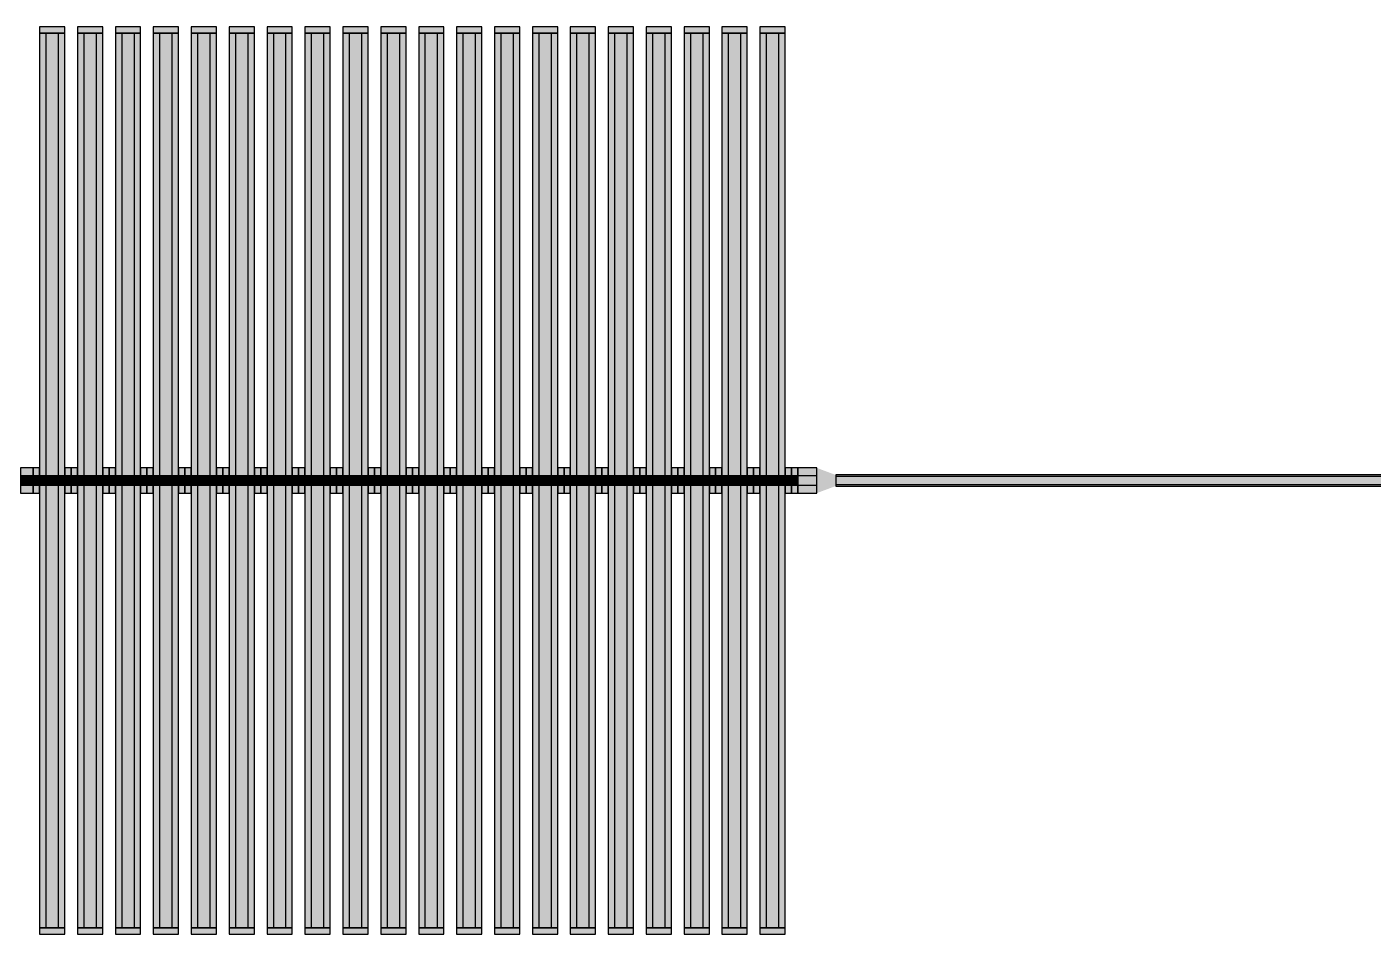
# Model space of a CAD drawing. Extents: x -200 to 7200, y -200 to 2100.
# Drawn here: x 373.5 to 799.6, y 806.5 to 1093.5 of the extents above; entities that cross this region are included whole.
import ezdxf

# ---------------------------------------------------------------- set-up
doc = ezdxf.new("R2010")
doc.units = 0
doc.header["$MEASUREMENT"] = 0
doc.layers.get('0').update_dxf_attribs({"linetype": 'CONTINUOUS'})
doc.layers.add('GAP', color=1, linetype='CONTINUOUS')
doc.layers.add('PIN', color=2, linetype='CONTINUOUS')

# ---------------------------------------------------------------- blocks, each defined once
blk = doc.blocks.new('R2C1BGAP')
for points in [[(385.5, 1091.5), (385.5, 1093.5), (377.5, 1093.5), (377.5, 1091.5), (385.5, 1091.5)], [(385.5, 951.5), (385.5, 1091.5), (377.5, 1091.5), (377.5, 951.5), (385.5, 951.5)], [(397.5, 1091.5), (397.5, 1093.5), (389.5, 1093.5), (389.5, 1091.5), (397.5, 1091.5)], [(397.5, 951.5), (397.5, 1091.5), (389.5, 1091.5), (389.5, 951.5), (397.5, 951.5)], [(409.5, 1091.5), (409.5, 1093.5), (401.5, 1093.5), (401.5, 1091.5), (409.5, 1091.5)], [(409.5, 951.5), (409.5, 1091.5), (401.5, 1091.5), (401.5, 951.5), (409.5, 951.5)], [(421.5, 1091.5), (421.5, 1093.5), (413.5, 1093.5), (413.5, 1091.5), (421.5, 1091.5)], [(421.5, 951.5), (421.5, 1091.5), (413.5, 1091.5), (413.5, 951.5), (421.5, 951.5)], [(433.5, 1091.5), (433.5, 1093.5), (425.5, 1093.5), (425.5, 1091.5), (433.5, 1091.5)], [(433.5, 951.5), (433.5, 1091.5), (425.5, 1091.5), (425.5, 951.5), (433.5, 951.5)], [(445.5, 1091.5), (445.5, 1093.5), (437.5, 1093.5), (437.5, 1091.5), (445.5, 1091.5)], [(445.5, 951.5), (445.5, 1091.5), (437.5, 1091.5), (437.5, 951.5), (445.5, 951.5)], [(457.5, 1091.5), (457.5, 1093.5), (449.5, 1093.5), (449.5, 1091.5), (457.5, 1091.5)], [(457.5, 951.5), (457.5, 1091.5), (449.5, 1091.5), (449.5, 951.5), (457.5, 951.5)], [(469.5, 1091.5), (469.5, 1093.5), (461.5, 1093.5), (461.5, 1091.5), (469.5, 1091.5)], [(469.5, 951.5), (469.5, 1091.5), (461.5, 1091.5), (461.5, 951.5), (469.5, 951.5)], [(481.5, 1091.5), (481.5, 1093.5), (473.5, 1093.5), (473.5, 1091.5), (481.5, 1091.5)], [(481.5, 951.5), (481.5, 1091.5), (473.5, 1091.5), (473.5, 951.5), (481.5, 951.5)], [(493.5, 1091.5), (493.5, 1093.5), (485.5, 1093.5), (485.5, 1091.5), (493.5, 1091.5)], [(493.5, 951.5), (493.5, 1091.5), (485.5, 1091.5), (485.5, 951.5), (493.5, 951.5)], [(505.5, 1091.5), (505.5, 1093.5), (497.5, 1093.5), (497.5, 1091.5), (505.5, 1091.5)], [(505.5, 951.5), (505.5, 1091.5), (497.5, 1091.5), (497.5, 951.5), (505.5, 951.5)], [(517.5, 1091.5), (517.5, 1093.5), (509.5, 1093.5), (509.5, 1091.5), (517.5, 1091.5)], [(517.5, 951.5), (517.5, 1091.5), (509.5, 1091.5), (509.5, 951.5), (517.5, 951.5)], [(529.5, 1091.5), (529.5, 1093.5), (521.5, 1093.5), (521.5, 1091.5), (529.5, 1091.5)], [(529.5, 951.5), (529.5, 1091.5), (521.5, 1091.5), (521.5, 951.5), (529.5, 951.5)], [(541.5, 1091.5), (541.5, 1093.5), (533.5, 1093.5), (533.5, 1091.5), (541.5, 1091.5)], [(541.5, 951.5), (541.5, 1091.5), (533.5, 1091.5), (533.5, 951.5), (541.5, 951.5)], [(553.5, 1091.5), (553.5, 1093.5), (545.5, 1093.5), (545.5, 1091.5), (553.5, 1091.5)], [(553.5, 951.5), (553.5, 1091.5), (545.5, 1091.5), (545.5, 951.5), (553.5, 951.5)], [(565.5, 1091.5), (565.5, 1093.5), (557.5, 1093.5), (557.5, 1091.5), (565.5, 1091.5)], [(565.5, 951.5), (565.5, 1091.5), (557.5, 1091.5), (557.5, 951.5), (565.5, 951.5)], [(577.5, 1091.5), (577.5, 1093.5), (569.5, 1093.5), (569.5, 1091.5), (577.5, 1091.5)], [(577.5, 951.5), (577.5, 1091.5), (569.5, 1091.5), (569.5, 951.5), (577.5, 951.5)], [(589.5, 1091.5), (589.5, 1093.5), (581.5, 1093.5), (581.5, 1091.5), (589.5, 1091.5)], [(589.5, 951.5), (589.5, 1091.5), (581.5, 1091.5), (581.5, 951.5), (589.5, 951.5)], [(601.5, 1091.5), (601.5, 1093.5), (593.5, 1093.5), (593.5, 1091.5), (601.5, 1091.5)], [(601.5, 951.5), (601.5, 1091.5), (593.5, 1091.5), (593.5, 951.5), (601.5, 951.5)], [(613.5, 1091.5), (613.5, 1093.5), (605.5, 1093.5), (605.5, 1091.5), (613.5, 1091.5)], [(613.5, 951.5), (613.5, 1091.5), (605.5, 1091.5), (605.5, 951.5), (613.5, 951.5)], [(371.5, 946), (375.5, 946), (375.5, 954), (371.5, 954), (371.5, 946)], [(375.5, 946), (377.5, 946), (377.5, 954), (375.5, 954), (375.5, 946)], [(377.5, 948.5), (381.5, 948.5), (381.5, 951.5), (377.5, 951.5), (377.5, 948.5)], [(381.5, 948.5), (385.5, 948.5), (385.5, 951.5), (381.5, 951.5), (381.5, 948.5)], [(385.5, 946), (387.5, 946), (387.5, 954), (385.5, 954), (385.5, 946)], [(387.5, 946), (389.5, 946), (389.5, 954), (387.5, 954), (387.5, 946)], [(389.5, 948.5), (393.5, 948.5), (393.5, 951.5), (389.5, 951.5), (389.5, 948.5)], [(393.5, 948.5), (397.5, 948.5), (397.5, 951.5), (393.5, 951.5), (393.5, 948.5)], [(397.5, 946), (399.5, 946), (399.5, 954), (397.5, 954), (397.5, 946)], [(399.5, 946), (401.5, 946), (401.5, 954), (399.5, 954), (399.5, 946)], [(401.5, 948.5), (405.5, 948.5), (405.5, 951.5), (401.5, 951.5), (401.5, 948.5)], [(405.5, 948.5), (409.5, 948.5), (409.5, 951.5), (405.5, 951.5), (405.5, 948.5)], [(409.5, 946), (411.5, 946), (411.5, 954), (409.5, 954), (409.5, 946)], [(411.5, 946), (413.5, 946), (413.5, 954), (411.5, 954), (411.5, 946)], [(413.5, 948.5), (417.5, 948.5), (417.5, 951.5), (413.5, 951.5), (413.5, 948.5)], [(417.5, 948.5), (421.5, 948.5), (421.5, 951.5), (417.5, 951.5), (417.5, 948.5)], [(421.5, 946), (423.5, 946), (423.5, 954), (421.5, 954), (421.5, 946)], [(423.5, 946), (425.5, 946), (425.5, 954), (423.5, 954), (423.5, 946)], [(425.5, 948.5), (429.5, 948.5), (429.5, 951.5), (425.5, 951.5), (425.5, 948.5)], [(429.5, 948.5), (433.5, 948.5), (433.5, 951.5), (429.5, 951.5), (429.5, 948.5)], [(433.5, 946), (435.5, 946), (435.5, 954), (433.5, 954), (433.5, 946)], [(435.5, 946), (437.5, 946), (437.5, 954), (435.5, 954), (435.5, 946)], [(437.5, 948.5), (441.5, 948.5), (441.5, 951.5), (437.5, 951.5), (437.5, 948.5)], [(441.5, 948.5), (445.5, 948.5), (445.5, 951.5), (441.5, 951.5), (441.5, 948.5)], [(445.5, 946), (447.5, 946), (447.5, 954), (445.5, 954), (445.5, 946)], [(447.5, 946), (449.5, 946), (449.5, 954), (447.5, 954), (447.5, 946)], [(449.5, 948.5), (453.5, 948.5), (453.5, 951.5), (449.5, 951.5), (449.5, 948.5)], [(453.5, 948.5), (457.5, 948.5), (457.5, 951.5), (453.5, 951.5), (453.5, 948.5)], [(457.5, 946), (459.5, 946), (459.5, 954), (457.5, 954), (457.5, 946)], [(459.5, 946), (461.5, 946), (461.5, 954), (459.5, 954), (459.5, 946)], [(461.5, 948.5), (465.5, 948.5), (465.5, 951.5), (461.5, 951.5), (461.5, 948.5)], [(465.5, 948.5), (469.5, 948.5), (469.5, 951.5), (465.5, 951.5), (465.5, 948.5)], [(469.5, 946), (471.5, 946), (471.5, 954), (469.5, 954), (469.5, 946)], [(471.5, 946), (473.5, 946), (473.5, 954), (471.5, 954), (471.5, 946)], [(473.5, 948.5), (477.5, 948.5), (477.5, 951.5), (473.5, 951.5), (473.5, 948.5)], [(477.5, 948.5), (481.5, 948.5), (481.5, 951.5), (477.5, 951.5), (477.5, 948.5)], [(481.5, 946), (483.5, 946), (483.5, 954), (481.5, 954), (481.5, 946)], [(483.5, 946), (485.5, 946), (485.5, 954), (483.5, 954), (483.5, 946)], [(485.5, 948.5), (489.5, 948.5), (489.5, 951.5), (485.5, 951.5), (485.5, 948.5)], [(489.5, 948.5), (493.5, 948.5), (493.5, 951.5), (489.5, 951.5), (489.5, 948.5)], [(493.5, 946), (495.5, 946), (495.5, 954), (493.5, 954), (493.5, 946)], [(495.5, 946), (497.5, 946), (497.5, 954), (495.5, 954), (495.5, 946)], [(497.5, 948.5), (501.5, 948.5), (501.5, 951.5), (497.5, 951.5), (497.5, 948.5)], [(501.5, 948.5), (505.5, 948.5), (505.5, 951.5), (501.5, 951.5), (501.5, 948.5)], [(505.5, 946), (507.5, 946), (507.5, 954), (505.5, 954), (505.5, 946)], [(507.5, 946), (509.5, 946), (509.5, 954), (507.5, 954), (507.5, 946)], [(509.5, 948.5), (513.5, 948.5), (513.5, 951.5), (509.5, 951.5), (509.5, 948.5)], [(513.5, 948.5), (517.5, 948.5), (517.5, 951.5), (513.5, 951.5), (513.5, 948.5)], [(517.5, 946), (519.5, 946), (519.5, 954), (517.5, 954), (517.5, 946)], [(519.5, 946), (521.5, 946), (521.5, 954), (519.5, 954), (519.5, 946)], [(521.5, 948.5), (525.5, 948.5), (525.5, 951.5), (521.5, 951.5), (521.5, 948.5)], [(525.5, 948.5), (529.5, 948.5), (529.5, 951.5), (525.5, 951.5), (525.5, 948.5)], [(529.5, 946), (531.5, 946), (531.5, 954), (529.5, 954), (529.5, 946)], [(531.5, 946), (533.5, 946), (533.5, 954), (531.5, 954), (531.5, 946)], [(533.5, 948.5), (537.5, 948.5), (537.5, 951.5), (533.5, 951.5), (533.5, 948.5)], [(537.5, 948.5), (541.5, 948.5), (541.5, 951.5), (537.5, 951.5), (537.5, 948.5)], [(541.5, 946), (543.5, 946), (543.5, 954), (541.5, 954), (541.5, 946)], [(543.5, 946), (545.5, 946), (545.5, 954), (543.5, 954), (543.5, 946)], [(545.5, 948.5), (549.5, 948.5), (549.5, 951.5), (545.5, 951.5), (545.5, 948.5)], [(549.5, 948.5), (553.5, 948.5), (553.5, 951.5), (549.5, 951.5), (549.5, 948.5)], [(553.5, 946), (555.5, 946), (555.5, 954), (553.5, 954), (553.5, 946)], [(555.5, 946), (557.5, 946), (557.5, 954), (555.5, 954), (555.5, 946)], [(557.5, 948.5), (561.5, 948.5), (561.5, 951.5), (557.5, 951.5), (557.5, 948.5)], [(561.5, 948.5), (565.5, 948.5), (565.5, 951.5), (561.5, 951.5), (561.5, 948.5)], [(565.5, 946), (567.5, 946), (567.5, 954), (565.5, 954), (565.5, 946)], [(567.5, 946), (569.5, 946), (569.5, 954), (567.5, 954), (567.5, 946)], [(569.5, 948.5), (573.5, 948.5), (573.5, 951.5), (569.5, 951.5), (569.5, 948.5)], [(573.5, 948.5), (577.5, 948.5), (577.5, 951.5), (573.5, 951.5), (573.5, 948.5)], [(577.5, 946), (579.5, 946), (579.5, 954), (577.5, 954), (577.5, 946)], [(579.5, 946), (581.5, 946), (581.5, 954), (579.5, 954), (579.5, 946)], [(581.5, 948.5), (585.5, 948.5), (585.5, 951.5), (581.5, 951.5), (581.5, 948.5)], [(585.5, 948.5), (589.5, 948.5), (589.5, 951.5), (585.5, 951.5), (585.5, 948.5)], [(589.5, 946), (591.5, 946), (591.5, 954), (589.5, 954), (589.5, 946)], [(591.5, 946), (593.5, 946), (593.5, 954), (591.5, 954), (591.5, 946)], [(593.5, 948.5), (597.5, 948.5), (597.5, 951.5), (593.5, 951.5), (593.5, 948.5)], [(597.5, 948.5), (601.5, 948.5), (601.5, 951.5), (597.5, 951.5), (597.5, 948.5)], [(601.5, 946), (603.5, 946), (603.5, 954), (601.5, 954), (601.5, 946)], [(603.5, 946), (605.5, 946), (605.5, 954), (603.5, 954), (603.5, 946)], [(605.5, 948.5), (609.5, 948.5), (609.5, 951.5), (605.5, 951.5), (605.5, 948.5)], [(609.5, 948.5), (613.5, 948.5), (613.5, 951.5), (609.5, 951.5), (609.5, 948.5)], [(613.5, 946), (615.5, 946), (615.5, 954), (613.5, 954), (613.5, 946)], [(615.5, 946), (617.5, 946), (617.5, 954), (615.5, 954), (615.5, 946)], [(617.5, 946), (623.5, 946), (623.5, 954), (617.5, 954), (617.5, 946)], [(629.5, 948.25), (3198, 948.25), (3198, 951.75), (629.5, 951.75), (629.5, 948.25)], [(377.5, 948.5), (377.5, 808.5), (385.5, 808.5), (385.5, 948.5), (377.5, 948.5)], [(389.5, 948.5), (389.5, 808.5), (397.5, 808.5), (397.5, 948.5), (389.5, 948.5)], [(401.5, 948.5), (401.5, 808.5), (409.5, 808.5), (409.5, 948.5), (401.5, 948.5)], [(413.5, 948.5), (413.5, 808.5), (421.5, 808.5), (421.5, 948.5), (413.5, 948.5)], [(425.5, 948.5), (425.5, 808.5), (433.5, 808.5), (433.5, 948.5), (425.5, 948.5)], [(437.5, 948.5), (437.5, 808.5), (445.5, 808.5), (445.5, 948.5), (437.5, 948.5)], [(449.5, 948.5), (449.5, 808.5), (457.5, 808.5), (457.5, 948.5), (449.5, 948.5)], [(461.5, 948.5), (461.5, 808.5), (469.5, 808.5), (469.5, 948.5), (461.5, 948.5)], [(473.5, 948.5), (473.5, 808.5), (481.5, 808.5), (481.5, 948.5), (473.5, 948.5)], [(485.5, 948.5), (485.5, 808.5), (493.5, 808.5), (493.5, 948.5), (485.5, 948.5)], [(497.5, 948.5), (497.5, 808.5), (505.5, 808.5), (505.5, 948.5), (497.5, 948.5)], [(509.5, 948.5), (509.5, 808.5), (517.5, 808.5), (517.5, 948.5), (509.5, 948.5)], [(521.5, 948.5), (521.5, 808.5), (529.5, 808.5), (529.5, 948.5), (521.5, 948.5)], [(533.5, 948.5), (533.5, 808.5), (541.5, 808.5), (541.5, 948.5), (533.5, 948.5)], [(545.5, 948.5), (545.5, 808.5), (553.5, 808.5), (553.5, 948.5), (545.5, 948.5)], [(557.5, 948.5), (557.5, 808.5), (565.5, 808.5), (565.5, 948.5), (557.5, 948.5)], [(569.5, 948.5), (569.5, 808.5), (577.5, 808.5), (577.5, 948.5), (569.5, 948.5)], [(581.5, 948.5), (581.5, 808.5), (589.5, 808.5), (589.5, 948.5), (581.5, 948.5)], [(593.5, 948.5), (593.5, 808.5), (601.5, 808.5), (601.5, 948.5), (593.5, 948.5)], [(605.5, 948.5), (605.5, 808.5), (613.5, 808.5), (613.5, 948.5), (605.5, 948.5)], [(377.5, 808.5), (377.5, 806.5), (385.5, 806.5), (385.5, 808.5), (377.5, 808.5)], [(389.5, 808.5), (389.5, 806.5), (397.5, 806.5), (397.5, 808.5), (389.5, 808.5)], [(401.5, 808.5), (401.5, 806.5), (409.5, 806.5), (409.5, 808.5), (401.5, 808.5)], [(413.5, 808.5), (413.5, 806.5), (421.5, 806.5), (421.5, 808.5), (413.5, 808.5)], [(425.5, 808.5), (425.5, 806.5), (433.5, 806.5), (433.5, 808.5), (425.5, 808.5)], [(437.5, 808.5), (437.5, 806.5), (445.5, 806.5), (445.5, 808.5), (437.5, 808.5)], [(449.5, 808.5), (449.5, 806.5), (457.5, 806.5), (457.5, 808.5), (449.5, 808.5)], [(461.5, 808.5), (461.5, 806.5), (469.5, 806.5), (469.5, 808.5), (461.5, 808.5)], [(473.5, 808.5), (473.5, 806.5), (481.5, 806.5), (481.5, 808.5), (473.5, 808.5)], [(485.5, 808.5), (485.5, 806.5), (493.5, 806.5), (493.5, 808.5), (485.5, 808.5)], [(497.5, 808.5), (497.5, 806.5), (505.5, 806.5), (505.5, 808.5), (497.5, 808.5)], [(509.5, 808.5), (509.5, 806.5), (517.5, 806.5), (517.5, 808.5), (509.5, 808.5)], [(521.5, 808.5), (521.5, 806.5), (529.5, 806.5), (529.5, 808.5), (521.5, 808.5)], [(533.5, 808.5), (533.5, 806.5), (541.5, 806.5), (541.5, 808.5), (533.5, 808.5)], [(545.5, 808.5), (545.5, 806.5), (553.5, 806.5), (553.5, 808.5), (545.5, 808.5)], [(557.5, 808.5), (557.5, 806.5), (565.5, 806.5), (565.5, 808.5), (557.5, 808.5)], [(569.5, 808.5), (569.5, 806.5), (577.5, 806.5), (577.5, 808.5), (569.5, 808.5)], [(581.5, 808.5), (581.5, 806.5), (589.5, 806.5), (589.5, 808.5), (581.5, 808.5)], [(593.5, 808.5), (593.5, 806.5), (601.5, 806.5), (601.5, 808.5), (593.5, 808.5)], [(605.5, 808.5), (605.5, 806.5), (613.5, 806.5), (613.5, 808.5), (605.5, 808.5)]]:
    blk.add_lwpolyline(points)
for points in [[(385.5, 1091.5), (385.5, 1093.5), (377.5, 1091.5), (377.5, 1093.5)], [(385.5, 951.5), (385.5, 1091.5), (377.5, 951.5), (377.5, 1091.5)], [(397.5, 1091.5), (397.5, 1093.5), (389.5, 1091.5), (389.5, 1093.5)], [(397.5, 951.5), (397.5, 1091.5), (389.5, 951.5), (389.5, 1091.5)], [(409.5, 1091.5), (409.5, 1093.5), (401.5, 1091.5), (401.5, 1093.5)], [(409.5, 951.5), (409.5, 1091.5), (401.5, 951.5), (401.5, 1091.5)], [(421.5, 1091.5), (421.5, 1093.5), (413.5, 1091.5), (413.5, 1093.5)], [(421.5, 951.5), (421.5, 1091.5), (413.5, 951.5), (413.5, 1091.5)], [(433.5, 1091.5), (433.5, 1093.5), (425.5, 1091.5), (425.5, 1093.5)], [(433.5, 951.5), (433.5, 1091.5), (425.5, 951.5), (425.5, 1091.5)], [(445.5, 1091.5), (445.5, 1093.5), (437.5, 1091.5), (437.5, 1093.5)], [(445.5, 951.5), (445.5, 1091.5), (437.5, 951.5), (437.5, 1091.5)], [(457.5, 1091.5), (457.5, 1093.5), (449.5, 1091.5), (449.5, 1093.5)], [(457.5, 951.5), (457.5, 1091.5), (449.5, 951.5), (449.5, 1091.5)], [(469.5, 1091.5), (469.5, 1093.5), (461.5, 1091.5), (461.5, 1093.5)], [(469.5, 951.5), (469.5, 1091.5), (461.5, 951.5), (461.5, 1091.5)], [(481.5, 1091.5), (481.5, 1093.5), (473.5, 1091.5), (473.5, 1093.5)], [(481.5, 951.5), (481.5, 1091.5), (473.5, 951.5), (473.5, 1091.5)], [(493.5, 1091.5), (493.5, 1093.5), (485.5, 1091.5), (485.5, 1093.5)], [(493.5, 951.5), (493.5, 1091.5), (485.5, 951.5), (485.5, 1091.5)], [(505.5, 1091.5), (505.5, 1093.5), (497.5, 1091.5), (497.5, 1093.5)], [(505.5, 951.5), (505.5, 1091.5), (497.5, 951.5), (497.5, 1091.5)], [(517.5, 1091.5), (517.5, 1093.5), (509.5, 1091.5), (509.5, 1093.5)], [(517.5, 951.5), (517.5, 1091.5), (509.5, 951.5), (509.5, 1091.5)], [(529.5, 1091.5), (529.5, 1093.5), (521.5, 1091.5), (521.5, 1093.5)], [(529.5, 951.5), (529.5, 1091.5), (521.5, 951.5), (521.5, 1091.5)], [(541.5, 1091.5), (541.5, 1093.5), (533.5, 1091.5), (533.5, 1093.5)], [(541.5, 951.5), (541.5, 1091.5), (533.5, 951.5), (533.5, 1091.5)], [(553.5, 1091.5), (553.5, 1093.5), (545.5, 1091.5), (545.5, 1093.5)], [(553.5, 951.5), (553.5, 1091.5), (545.5, 951.5), (545.5, 1091.5)], [(565.5, 1091.5), (565.5, 1093.5), (557.5, 1091.5), (557.5, 1093.5)], [(565.5, 951.5), (565.5, 1091.5), (557.5, 951.5), (557.5, 1091.5)], [(577.5, 1091.5), (577.5, 1093.5), (569.5, 1091.5), (569.5, 1093.5)], [(577.5, 951.5), (577.5, 1091.5), (569.5, 951.5), (569.5, 1091.5)], [(589.5, 1091.5), (589.5, 1093.5), (581.5, 1091.5), (581.5, 1093.5)], [(589.5, 951.5), (589.5, 1091.5), (581.5, 951.5), (581.5, 1091.5)], [(601.5, 1091.5), (601.5, 1093.5), (593.5, 1091.5), (593.5, 1093.5)], [(601.5, 951.5), (601.5, 1091.5), (593.5, 951.5), (593.5, 1091.5)], [(613.5, 1091.5), (613.5, 1093.5), (605.5, 1091.5), (605.5, 1093.5)], [(613.5, 951.5), (613.5, 1091.5), (605.5, 951.5), (605.5, 1091.5)], [(371.5, 946), (375.5, 946), (371.5, 954), (375.5, 954)], [(375.5, 946), (377.5, 946), (375.5, 954), (377.5, 954)], [(377.5, 948.5), (381.5, 948.5), (377.5, 951.5), (381.5, 951.5)], [(381.5, 948.5), (385.5, 948.5), (381.5, 951.5), (385.5, 951.5)], [(385.5, 946), (387.5, 946), (385.5, 954), (387.5, 954)], [(387.5, 946), (389.5, 946), (387.5, 954), (389.5, 954)], [(389.5, 948.5), (393.5, 948.5), (389.5, 951.5), (393.5, 951.5)], [(393.5, 948.5), (397.5, 948.5), (393.5, 951.5), (397.5, 951.5)], [(397.5, 946), (399.5, 946), (397.5, 954), (399.5, 954)], [(399.5, 946), (401.5, 946), (399.5, 954), (401.5, 954)], [(401.5, 948.5), (405.5, 948.5), (401.5, 951.5), (405.5, 951.5)], [(405.5, 948.5), (409.5, 948.5), (405.5, 951.5), (409.5, 951.5)], [(409.5, 946), (411.5, 946), (409.5, 954), (411.5, 954)], [(411.5, 946), (413.5, 946), (411.5, 954), (413.5, 954)], [(413.5, 948.5), (417.5, 948.5), (413.5, 951.5), (417.5, 951.5)], [(417.5, 948.5), (421.5, 948.5), (417.5, 951.5), (421.5, 951.5)], [(421.5, 946), (423.5, 946), (421.5, 954), (423.5, 954)], [(423.5, 946), (425.5, 946), (423.5, 954), (425.5, 954)], [(425.5, 948.5), (429.5, 948.5), (425.5, 951.5), (429.5, 951.5)], [(429.5, 948.5), (433.5, 948.5), (429.5, 951.5), (433.5, 951.5)], [(433.5, 946), (435.5, 946), (433.5, 954), (435.5, 954)], [(435.5, 946), (437.5, 946), (435.5, 954), (437.5, 954)], [(437.5, 948.5), (441.5, 948.5), (437.5, 951.5), (441.5, 951.5)], [(441.5, 948.5), (445.5, 948.5), (441.5, 951.5), (445.5, 951.5)], [(445.5, 946), (447.5, 946), (445.5, 954), (447.5, 954)], [(447.5, 946), (449.5, 946), (447.5, 954), (449.5, 954)], [(449.5, 948.5), (453.5, 948.5), (449.5, 951.5), (453.5, 951.5)], [(453.5, 948.5), (457.5, 948.5), (453.5, 951.5), (457.5, 951.5)], [(457.5, 946), (459.5, 946), (457.5, 954), (459.5, 954)], [(459.5, 946), (461.5, 946), (459.5, 954), (461.5, 954)], [(461.5, 948.5), (465.5, 948.5), (461.5, 951.5), (465.5, 951.5)], [(465.5, 948.5), (469.5, 948.5), (465.5, 951.5), (469.5, 951.5)], [(469.5, 946), (471.5, 946), (469.5, 954), (471.5, 954)], [(471.5, 946), (473.5, 946), (471.5, 954), (473.5, 954)], [(473.5, 948.5), (477.5, 948.5), (473.5, 951.5), (477.5, 951.5)], [(477.5, 948.5), (481.5, 948.5), (477.5, 951.5), (481.5, 951.5)], [(481.5, 946), (483.5, 946), (481.5, 954), (483.5, 954)], [(483.5, 946), (485.5, 946), (483.5, 954), (485.5, 954)], [(485.5, 948.5), (489.5, 948.5), (485.5, 951.5), (489.5, 951.5)], [(489.5, 948.5), (493.5, 948.5), (489.5, 951.5), (493.5, 951.5)], [(493.5, 946), (495.5, 946), (493.5, 954), (495.5, 954)], [(495.5, 946), (497.5, 946), (495.5, 954), (497.5, 954)], [(497.5, 948.5), (501.5, 948.5), (497.5, 951.5), (501.5, 951.5)], [(501.5, 948.5), (505.5, 948.5), (501.5, 951.5), (505.5, 951.5)], [(505.5, 946), (507.5, 946), (505.5, 954), (507.5, 954)], [(507.5, 946), (509.5, 946), (507.5, 954), (509.5, 954)], [(509.5, 948.5), (513.5, 948.5), (509.5, 951.5), (513.5, 951.5)], [(513.5, 948.5), (517.5, 948.5), (513.5, 951.5), (517.5, 951.5)], [(517.5, 946), (519.5, 946), (517.5, 954), (519.5, 954)], [(519.5, 946), (521.5, 946), (519.5, 954), (521.5, 954)], [(521.5, 948.5), (525.5, 948.5), (521.5, 951.5), (525.5, 951.5)], [(525.5, 948.5), (529.5, 948.5), (525.5, 951.5), (529.5, 951.5)], [(529.5, 946), (531.5, 946), (529.5, 954), (531.5, 954)], [(531.5, 946), (533.5, 946), (531.5, 954), (533.5, 954)], [(533.5, 948.5), (537.5, 948.5), (533.5, 951.5), (537.5, 951.5)], [(537.5, 948.5), (541.5, 948.5), (537.5, 951.5), (541.5, 951.5)], [(541.5, 946), (543.5, 946), (541.5, 954), (543.5, 954)], [(543.5, 946), (545.5, 946), (543.5, 954), (545.5, 954)], [(545.5, 948.5), (549.5, 948.5), (545.5, 951.5), (549.5, 951.5)], [(549.5, 948.5), (553.5, 948.5), (549.5, 951.5), (553.5, 951.5)], [(553.5, 946), (555.5, 946), (553.5, 954), (555.5, 954)], [(555.5, 946), (557.5, 946), (555.5, 954), (557.5, 954)], [(557.5, 948.5), (561.5, 948.5), (557.5, 951.5), (561.5, 951.5)], [(561.5, 948.5), (565.5, 948.5), (561.5, 951.5), (565.5, 951.5)], [(565.5, 946), (567.5, 946), (565.5, 954), (567.5, 954)], [(567.5, 946), (569.5, 946), (567.5, 954), (569.5, 954)], [(569.5, 948.5), (573.5, 948.5), (569.5, 951.5), (573.5, 951.5)], [(573.5, 948.5), (577.5, 948.5), (573.5, 951.5), (577.5, 951.5)], [(577.5, 946), (579.5, 946), (577.5, 954), (579.5, 954)], [(579.5, 946), (581.5, 946), (579.5, 954), (581.5, 954)], [(581.5, 948.5), (585.5, 948.5), (581.5, 951.5), (585.5, 951.5)], [(585.5, 948.5), (589.5, 948.5), (585.5, 951.5), (589.5, 951.5)], [(589.5, 946), (591.5, 946), (589.5, 954), (591.5, 954)], [(591.5, 946), (593.5, 946), (591.5, 954), (593.5, 954)], [(593.5, 948.5), (597.5, 948.5), (593.5, 951.5), (597.5, 951.5)], [(597.5, 948.5), (601.5, 948.5), (597.5, 951.5), (601.5, 951.5)], [(601.5, 946), (603.5, 946), (601.5, 954), (603.5, 954)], [(603.5, 946), (605.5, 946), (603.5, 954), (605.5, 954)], [(605.5, 948.5), (609.5, 948.5), (605.5, 951.5), (609.5, 951.5)], [(609.5, 948.5), (613.5, 948.5), (609.5, 951.5), (613.5, 951.5)], [(613.5, 946), (615.5, 946), (613.5, 954), (615.5, 954)], [(615.5, 946), (617.5, 946), (615.5, 954), (617.5, 954)], [(617.5, 946), (623.5, 946), (617.5, 954), (623.5, 954)], [(623.5, 950), (629.5, 950), (623.5, 954), (629.5, 951.75)], [(629.5, 948.25), (3198, 948.25), (629.5, 951.75), (3198, 951.75)], [(377.5, 948.5), (377.5, 808.5), (385.5, 948.5), (385.5, 808.5)], [(389.5, 948.5), (389.5, 808.5), (397.5, 948.5), (397.5, 808.5)], [(401.5, 948.5), (401.5, 808.5), (409.5, 948.5), (409.5, 808.5)], [(413.5, 948.5), (413.5, 808.5), (421.5, 948.5), (421.5, 808.5)], [(425.5, 948.5), (425.5, 808.5), (433.5, 948.5), (433.5, 808.5)], [(437.5, 948.5), (437.5, 808.5), (445.5, 948.5), (445.5, 808.5)], [(449.5, 948.5), (449.5, 808.5), (457.5, 948.5), (457.5, 808.5)], [(461.5, 948.5), (461.5, 808.5), (469.5, 948.5), (469.5, 808.5)], [(473.5, 948.5), (473.5, 808.5), (481.5, 948.5), (481.5, 808.5)], [(485.5, 948.5), (485.5, 808.5), (493.5, 948.5), (493.5, 808.5)], [(497.5, 948.5), (497.5, 808.5), (505.5, 948.5), (505.5, 808.5)], [(509.5, 948.5), (509.5, 808.5), (517.5, 948.5), (517.5, 808.5)], [(521.5, 948.5), (521.5, 808.5), (529.5, 948.5), (529.5, 808.5)], [(533.5, 948.5), (533.5, 808.5), (541.5, 948.5), (541.5, 808.5)], [(545.5, 948.5), (545.5, 808.5), (553.5, 948.5), (553.5, 808.5)], [(557.5, 948.5), (557.5, 808.5), (565.5, 948.5), (565.5, 808.5)], [(569.5, 948.5), (569.5, 808.5), (577.5, 948.5), (577.5, 808.5)], [(581.5, 948.5), (581.5, 808.5), (589.5, 948.5), (589.5, 808.5)], [(593.5, 948.5), (593.5, 808.5), (601.5, 948.5), (601.5, 808.5)], [(605.5, 948.5), (605.5, 808.5), (613.5, 948.5), (613.5, 808.5)], [(623.5, 950), (629.5, 950), (623.5, 946), (629.5, 948.25)], [(377.5, 808.5), (377.5, 806.5), (385.5, 808.5), (385.5, 806.5)], [(389.5, 808.5), (389.5, 806.5), (397.5, 808.5), (397.5, 806.5)], [(401.5, 808.5), (401.5, 806.5), (409.5, 808.5), (409.5, 806.5)], [(413.5, 808.5), (413.5, 806.5), (421.5, 808.5), (421.5, 806.5)], [(425.5, 808.5), (425.5, 806.5), (433.5, 808.5), (433.5, 806.5)], [(437.5, 808.5), (437.5, 806.5), (445.5, 808.5), (445.5, 806.5)], [(449.5, 808.5), (449.5, 806.5), (457.5, 808.5), (457.5, 806.5)], [(461.5, 808.5), (461.5, 806.5), (469.5, 808.5), (469.5, 806.5)], [(473.5, 808.5), (473.5, 806.5), (481.5, 808.5), (481.5, 806.5)], [(485.5, 808.5), (485.5, 806.5), (493.5, 808.5), (493.5, 806.5)], [(497.5, 808.5), (497.5, 806.5), (505.5, 808.5), (505.5, 806.5)], [(509.5, 808.5), (509.5, 806.5), (517.5, 808.5), (517.5, 806.5)], [(521.5, 808.5), (521.5, 806.5), (529.5, 808.5), (529.5, 806.5)], [(533.5, 808.5), (533.5, 806.5), (541.5, 808.5), (541.5, 806.5)], [(545.5, 808.5), (545.5, 806.5), (553.5, 808.5), (553.5, 806.5)], [(557.5, 808.5), (557.5, 806.5), (565.5, 808.5), (565.5, 806.5)], [(569.5, 808.5), (569.5, 806.5), (577.5, 808.5), (577.5, 806.5)], [(581.5, 808.5), (581.5, 806.5), (589.5, 808.5), (589.5, 806.5)], [(593.5, 808.5), (593.5, 806.5), (601.5, 808.5), (601.5, 806.5)], [(605.5, 808.5), (605.5, 806.5), (613.5, 808.5), (613.5, 806.5)]]:
    blk.add_solid(points)
blk = doc.blocks.new('R2C1BPIN')
for points in [[(383.5, 951.5), (383.5, 1091.5), (379.5, 1091.5), (379.5, 951.5), (383.5, 951.5)], [(395.5, 951.5), (395.5, 1091.5), (391.5, 1091.5), (391.5, 951.5), (395.5, 951.5)], [(407.5, 951.5), (407.5, 1091.5), (403.5, 1091.5), (403.5, 951.5), (407.5, 951.5)], [(419.5, 951.5), (419.5, 1091.5), (415.5, 1091.5), (415.5, 951.5), (419.5, 951.5)], [(431.5, 951.5), (431.5, 1091.5), (427.5, 1091.5), (427.5, 951.5), (431.5, 951.5)], [(443.5, 951.5), (443.5, 1091.5), (439.5, 1091.5), (439.5, 951.5), (443.5, 951.5)], [(455.5, 951.5), (455.5, 1091.5), (451.5, 1091.5), (451.5, 951.5), (455.5, 951.5)], [(467.5, 951.5), (467.5, 1091.5), (463.5, 1091.5), (463.5, 951.5), (467.5, 951.5)], [(479.5, 951.5), (479.5, 1091.5), (475.5, 1091.5), (475.5, 951.5), (479.5, 951.5)], [(491.5, 951.5), (491.5, 1091.5), (487.5, 1091.5), (487.5, 951.5), (491.5, 951.5)], [(503.5, 951.5), (503.5, 1091.5), (499.5, 1091.5), (499.5, 951.5), (503.5, 951.5)], [(515.5, 951.5), (515.5, 1091.5), (511.5, 1091.5), (511.5, 951.5), (515.5, 951.5)], [(527.5, 951.5), (527.5, 1091.5), (523.5, 1091.5), (523.5, 951.5), (527.5, 951.5)], [(539.5, 951.5), (539.5, 1091.5), (535.5, 1091.5), (535.5, 951.5), (539.5, 951.5)], [(551.5, 951.5), (551.5, 1091.5), (547.5, 1091.5), (547.5, 951.5), (551.5, 951.5)], [(563.5, 951.5), (563.5, 1091.5), (559.5, 1091.5), (559.5, 951.5), (563.5, 951.5)], [(575.5, 951.5), (575.5, 1091.5), (571.5, 1091.5), (571.5, 951.5), (575.5, 951.5)], [(587.5, 951.5), (587.5, 1091.5), (583.5, 1091.5), (583.5, 951.5), (587.5, 951.5)], [(599.5, 951.5), (599.5, 1091.5), (595.5, 1091.5), (595.5, 951.5), (599.5, 951.5)], [(611.5, 951.5), (611.5, 1091.5), (607.5, 1091.5), (607.5, 951.5), (611.5, 951.5)], [(371.5, 948.5), (375.5, 948.5), (375.5, 951.5), (371.5, 951.5), (371.5, 948.5)], [(375.5, 948.5), (377.5, 948.5), (377.5, 951.5), (375.5, 951.5), (375.5, 948.5)], [(377.5, 948.5), (381.5, 948.5), (381.5, 951.5), (377.5, 951.5), (377.5, 948.5)], [(381.5, 948.5), (385.5, 948.5), (385.5, 951.5), (381.5, 951.5), (381.5, 948.5)], [(385.5, 948.5), (387.5, 948.5), (387.5, 951.5), (385.5, 951.5), (385.5, 948.5)], [(387.5, 948.5), (389.5, 948.5), (389.5, 951.5), (387.5, 951.5), (387.5, 948.5)], [(389.5, 948.5), (393.5, 948.5), (393.5, 951.5), (389.5, 951.5), (389.5, 948.5)], [(393.5, 948.5), (397.5, 948.5), (397.5, 951.5), (393.5, 951.5), (393.5, 948.5)], [(397.5, 948.5), (399.5, 948.5), (399.5, 951.5), (397.5, 951.5), (397.5, 948.5)], [(399.5, 948.5), (401.5, 948.5), (401.5, 951.5), (399.5, 951.5), (399.5, 948.5)], [(401.5, 948.5), (405.5, 948.5), (405.5, 951.5), (401.5, 951.5), (401.5, 948.5)], [(405.5, 948.5), (409.5, 948.5), (409.5, 951.5), (405.5, 951.5), (405.5, 948.5)], [(409.5, 948.5), (411.5, 948.5), (411.5, 951.5), (409.5, 951.5), (409.5, 948.5)], [(411.5, 948.5), (413.5, 948.5), (413.5, 951.5), (411.5, 951.5), (411.5, 948.5)], [(413.5, 948.5), (417.5, 948.5), (417.5, 951.5), (413.5, 951.5), (413.5, 948.5)], [(417.5, 948.5), (421.5, 948.5), (421.5, 951.5), (417.5, 951.5), (417.5, 948.5)], [(421.5, 948.5), (423.5, 948.5), (423.5, 951.5), (421.5, 951.5), (421.5, 948.5)], [(423.5, 948.5), (425.5, 948.5), (425.5, 951.5), (423.5, 951.5), (423.5, 948.5)], [(425.5, 948.5), (429.5, 948.5), (429.5, 951.5), (425.5, 951.5), (425.5, 948.5)], [(429.5, 948.5), (433.5, 948.5), (433.5, 951.5), (429.5, 951.5), (429.5, 948.5)], [(433.5, 948.5), (435.5, 948.5), (435.5, 951.5), (433.5, 951.5), (433.5, 948.5)], [(435.5, 948.5), (437.5, 948.5), (437.5, 951.5), (435.5, 951.5), (435.5, 948.5)], [(437.5, 948.5), (441.5, 948.5), (441.5, 951.5), (437.5, 951.5), (437.5, 948.5)], [(441.5, 948.5), (445.5, 948.5), (445.5, 951.5), (441.5, 951.5), (441.5, 948.5)], [(445.5, 948.5), (447.5, 948.5), (447.5, 951.5), (445.5, 951.5), (445.5, 948.5)], [(447.5, 948.5), (449.5, 948.5), (449.5, 951.5), (447.5, 951.5), (447.5, 948.5)], [(449.5, 948.5), (453.5, 948.5), (453.5, 951.5), (449.5, 951.5), (449.5, 948.5)], [(453.5, 948.5), (457.5, 948.5), (457.5, 951.5), (453.5, 951.5), (453.5, 948.5)], [(457.5, 948.5), (459.5, 948.5), (459.5, 951.5), (457.5, 951.5), (457.5, 948.5)], [(459.5, 948.5), (461.5, 948.5), (461.5, 951.5), (459.5, 951.5), (459.5, 948.5)], [(461.5, 948.5), (465.5, 948.5), (465.5, 951.5), (461.5, 951.5), (461.5, 948.5)], [(465.5, 948.5), (469.5, 948.5), (469.5, 951.5), (465.5, 951.5), (465.5, 948.5)], [(469.5, 948.5), (471.5, 948.5), (471.5, 951.5), (469.5, 951.5), (469.5, 948.5)], [(471.5, 948.5), (473.5, 948.5), (473.5, 951.5), (471.5, 951.5), (471.5, 948.5)], [(473.5, 948.5), (477.5, 948.5), (477.5, 951.5), (473.5, 951.5), (473.5, 948.5)], [(477.5, 948.5), (481.5, 948.5), (481.5, 951.5), (477.5, 951.5), (477.5, 948.5)], [(481.5, 948.5), (483.5, 948.5), (483.5, 951.5), (481.5, 951.5), (481.5, 948.5)], [(483.5, 948.5), (485.5, 948.5), (485.5, 951.5), (483.5, 951.5), (483.5, 948.5)], [(485.5, 948.5), (489.5, 948.5), (489.5, 951.5), (485.5, 951.5), (485.5, 948.5)], [(489.5, 948.5), (493.5, 948.5), (493.5, 951.5), (489.5, 951.5), (489.5, 948.5)], [(493.5, 948.5), (495.5, 948.5), (495.5, 951.5), (493.5, 951.5), (493.5, 948.5)], [(495.5, 948.5), (497.5, 948.5), (497.5, 951.5), (495.5, 951.5), (495.5, 948.5)], [(497.5, 948.5), (501.5, 948.5), (501.5, 951.5), (497.5, 951.5), (497.5, 948.5)], [(501.5, 948.5), (505.5, 948.5), (505.5, 951.5), (501.5, 951.5), (501.5, 948.5)], [(505.5, 948.5), (507.5, 948.5), (507.5, 951.5), (505.5, 951.5), (505.5, 948.5)], [(507.5, 948.5), (509.5, 948.5), (509.5, 951.5), (507.5, 951.5), (507.5, 948.5)], [(509.5, 948.5), (513.5, 948.5), (513.5, 951.5), (509.5, 951.5), (509.5, 948.5)], [(513.5, 948.5), (517.5, 948.5), (517.5, 951.5), (513.5, 951.5), (513.5, 948.5)], [(517.5, 948.5), (519.5, 948.5), (519.5, 951.5), (517.5, 951.5), (517.5, 948.5)], [(519.5, 948.5), (521.5, 948.5), (521.5, 951.5), (519.5, 951.5), (519.5, 948.5)], [(521.5, 948.5), (525.5, 948.5), (525.5, 951.5), (521.5, 951.5), (521.5, 948.5)], [(525.5, 948.5), (529.5, 948.5), (529.5, 951.5), (525.5, 951.5), (525.5, 948.5)], [(529.5, 948.5), (531.5, 948.5), (531.5, 951.5), (529.5, 951.5), (529.5, 948.5)], [(531.5, 948.5), (533.5, 948.5), (533.5, 951.5), (531.5, 951.5), (531.5, 948.5)], [(533.5, 948.5), (537.5, 948.5), (537.5, 951.5), (533.5, 951.5), (533.5, 948.5)], [(537.5, 948.5), (541.5, 948.5), (541.5, 951.5), (537.5, 951.5), (537.5, 948.5)], [(541.5, 948.5), (543.5, 948.5), (543.5, 951.5), (541.5, 951.5), (541.5, 948.5)], [(543.5, 948.5), (545.5, 948.5), (545.5, 951.5), (543.5, 951.5), (543.5, 948.5)], [(545.5, 948.5), (549.5, 948.5), (549.5, 951.5), (545.5, 951.5), (545.5, 948.5)], [(549.5, 948.5), (553.5, 948.5), (553.5, 951.5), (549.5, 951.5), (549.5, 948.5)], [(553.5, 948.5), (555.5, 948.5), (555.5, 951.5), (553.5, 951.5), (553.5, 948.5)], [(555.5, 948.5), (557.5, 948.5), (557.5, 951.5), (555.5, 951.5), (555.5, 948.5)], [(557.5, 948.5), (561.5, 948.5), (561.5, 951.5), (557.5, 951.5), (557.5, 948.5)], [(561.5, 948.5), (565.5, 948.5), (565.5, 951.5), (561.5, 951.5), (561.5, 948.5)], [(565.5, 948.5), (567.5, 948.5), (567.5, 951.5), (565.5, 951.5), (565.5, 948.5)], [(567.5, 948.5), (569.5, 948.5), (569.5, 951.5), (567.5, 951.5), (567.5, 948.5)], [(569.5, 948.5), (573.5, 948.5), (573.5, 951.5), (569.5, 951.5), (569.5, 948.5)], [(573.5, 948.5), (577.5, 948.5), (577.5, 951.5), (573.5, 951.5), (573.5, 948.5)], [(577.5, 948.5), (579.5, 948.5), (579.5, 951.5), (577.5, 951.5), (577.5, 948.5)], [(579.5, 948.5), (581.5, 948.5), (581.5, 951.5), (579.5, 951.5), (579.5, 948.5)], [(581.5, 948.5), (585.5, 948.5), (585.5, 951.5), (581.5, 951.5), (581.5, 948.5)], [(585.5, 948.5), (589.5, 948.5), (589.5, 951.5), (585.5, 951.5), (585.5, 948.5)], [(589.5, 948.5), (591.5, 948.5), (591.5, 951.5), (589.5, 951.5), (589.5, 948.5)], [(591.5, 948.5), (593.5, 948.5), (593.5, 951.5), (591.5, 951.5), (591.5, 948.5)], [(593.5, 948.5), (597.5, 948.5), (597.5, 951.5), (593.5, 951.5), (593.5, 948.5)], [(597.5, 948.5), (601.5, 948.5), (601.5, 951.5), (597.5, 951.5), (597.5, 948.5)], [(601.5, 948.5), (603.5, 948.5), (603.5, 951.5), (601.5, 951.5), (601.5, 948.5)], [(603.5, 948.5), (605.5, 948.5), (605.5, 951.5), (603.5, 951.5), (603.5, 948.5)], [(605.5, 948.5), (609.5, 948.5), (609.5, 951.5), (605.5, 951.5), (605.5, 948.5)], [(609.5, 948.5), (613.5, 948.5), (613.5, 951.5), (609.5, 951.5), (609.5, 948.5)], [(613.5, 948.5), (615.5, 948.5), (615.5, 951.5), (613.5, 951.5), (613.5, 948.5)], [(615.5, 948.5), (617.5, 948.5), (617.5, 951.5), (615.5, 951.5), (615.5, 948.5)], [(617.5, 948.5), (623.5, 948.5), (623.5, 951.5), (617.5, 951.5), (617.5, 948.5)], [(629.5, 948.75), (3198, 948.75), (3198, 951.25), (629.5, 951.25), (629.5, 948.75)], [(379.5, 948.5), (379.5, 808.5), (383.5, 808.5), (383.5, 948.5), (379.5, 948.5)], [(391.5, 948.5), (391.5, 808.5), (395.5, 808.5), (395.5, 948.5), (391.5, 948.5)], [(403.5, 948.5), (403.5, 808.5), (407.5, 808.5), (407.5, 948.5), (403.5, 948.5)], [(415.5, 948.5), (415.5, 808.5), (419.5, 808.5), (419.5, 948.5), (415.5, 948.5)], [(427.5, 948.5), (427.5, 808.5), (431.5, 808.5), (431.5, 948.5), (427.5, 948.5)], [(439.5, 948.5), (439.5, 808.5), (443.5, 808.5), (443.5, 948.5), (439.5, 948.5)], [(451.5, 948.5), (451.5, 808.5), (455.5, 808.5), (455.5, 948.5), (451.5, 948.5)], [(463.5, 948.5), (463.5, 808.5), (467.5, 808.5), (467.5, 948.5), (463.5, 948.5)], [(475.5, 948.5), (475.5, 808.5), (479.5, 808.5), (479.5, 948.5), (475.5, 948.5)], [(487.5, 948.5), (487.5, 808.5), (491.5, 808.5), (491.5, 948.5), (487.5, 948.5)], [(499.5, 948.5), (499.5, 808.5), (503.5, 808.5), (503.5, 948.5), (499.5, 948.5)], [(511.5, 948.5), (511.5, 808.5), (515.5, 808.5), (515.5, 948.5), (511.5, 948.5)], [(523.5, 948.5), (523.5, 808.5), (527.5, 808.5), (527.5, 948.5), (523.5, 948.5)], [(535.5, 948.5), (535.5, 808.5), (539.5, 808.5), (539.5, 948.5), (535.5, 948.5)], [(547.5, 948.5), (547.5, 808.5), (551.5, 808.5), (551.5, 948.5), (547.5, 948.5)], [(559.5, 948.5), (559.5, 808.5), (563.5, 808.5), (563.5, 948.5), (559.5, 948.5)], [(571.5, 948.5), (571.5, 808.5), (575.5, 808.5), (575.5, 948.5), (571.5, 948.5)], [(583.5, 948.5), (583.5, 808.5), (587.5, 808.5), (587.5, 948.5), (583.5, 948.5)], [(595.5, 948.5), (595.5, 808.5), (599.5, 808.5), (599.5, 948.5), (595.5, 948.5)], [(607.5, 948.5), (607.5, 808.5), (611.5, 808.5), (611.5, 948.5), (607.5, 948.5)]]:
    blk.add_lwpolyline(points)
for points in [[(383.5, 951.5), (383.5, 1091.5), (379.5, 951.5), (379.5, 1091.5)], [(395.5, 951.5), (395.5, 1091.5), (391.5, 951.5), (391.5, 1091.5)], [(407.5, 951.5), (407.5, 1091.5), (403.5, 951.5), (403.5, 1091.5)], [(419.5, 951.5), (419.5, 1091.5), (415.5, 951.5), (415.5, 1091.5)], [(431.5, 951.5), (431.5, 1091.5), (427.5, 951.5), (427.5, 1091.5)], [(443.5, 951.5), (443.5, 1091.5), (439.5, 951.5), (439.5, 1091.5)], [(455.5, 951.5), (455.5, 1091.5), (451.5, 951.5), (451.5, 1091.5)], [(467.5, 951.5), (467.5, 1091.5), (463.5, 951.5), (463.5, 1091.5)], [(479.5, 951.5), (479.5, 1091.5), (475.5, 951.5), (475.5, 1091.5)], [(491.5, 951.5), (491.5, 1091.5), (487.5, 951.5), (487.5, 1091.5)], [(503.5, 951.5), (503.5, 1091.5), (499.5, 951.5), (499.5, 1091.5)], [(515.5, 951.5), (515.5, 1091.5), (511.5, 951.5), (511.5, 1091.5)], [(527.5, 951.5), (527.5, 1091.5), (523.5, 951.5), (523.5, 1091.5)], [(539.5, 951.5), (539.5, 1091.5), (535.5, 951.5), (535.5, 1091.5)], [(551.5, 951.5), (551.5, 1091.5), (547.5, 951.5), (547.5, 1091.5)], [(563.5, 951.5), (563.5, 1091.5), (559.5, 951.5), (559.5, 1091.5)], [(575.5, 951.5), (575.5, 1091.5), (571.5, 951.5), (571.5, 1091.5)], [(587.5, 951.5), (587.5, 1091.5), (583.5, 951.5), (583.5, 1091.5)], [(599.5, 951.5), (599.5, 1091.5), (595.5, 951.5), (595.5, 1091.5)], [(611.5, 951.5), (611.5, 1091.5), (607.5, 951.5), (607.5, 1091.5)], [(371.5, 948.5), (375.5, 948.5), (371.5, 951.5), (375.5, 951.5)], [(375.5, 948.5), (377.5, 948.5), (375.5, 951.5), (377.5, 951.5)], [(377.5, 948.5), (381.5, 948.5), (377.5, 951.5), (381.5, 951.5)], [(381.5, 948.5), (385.5, 948.5), (381.5, 951.5), (385.5, 951.5)], [(385.5, 948.5), (387.5, 948.5), (385.5, 951.5), (387.5, 951.5)], [(387.5, 948.5), (389.5, 948.5), (387.5, 951.5), (389.5, 951.5)], [(389.5, 948.5), (393.5, 948.5), (389.5, 951.5), (393.5, 951.5)], [(393.5, 948.5), (397.5, 948.5), (393.5, 951.5), (397.5, 951.5)], [(397.5, 948.5), (399.5, 948.5), (397.5, 951.5), (399.5, 951.5)], [(399.5, 948.5), (401.5, 948.5), (399.5, 951.5), (401.5, 951.5)], [(401.5, 948.5), (405.5, 948.5), (401.5, 951.5), (405.5, 951.5)], [(405.5, 948.5), (409.5, 948.5), (405.5, 951.5), (409.5, 951.5)], [(409.5, 948.5), (411.5, 948.5), (409.5, 951.5), (411.5, 951.5)], [(411.5, 948.5), (413.5, 948.5), (411.5, 951.5), (413.5, 951.5)], [(413.5, 948.5), (417.5, 948.5), (413.5, 951.5), (417.5, 951.5)], [(417.5, 948.5), (421.5, 948.5), (417.5, 951.5), (421.5, 951.5)], [(421.5, 948.5), (423.5, 948.5), (421.5, 951.5), (423.5, 951.5)], [(423.5, 948.5), (425.5, 948.5), (423.5, 951.5), (425.5, 951.5)], [(425.5, 948.5), (429.5, 948.5), (425.5, 951.5), (429.5, 951.5)], [(429.5, 948.5), (433.5, 948.5), (429.5, 951.5), (433.5, 951.5)], [(433.5, 948.5), (435.5, 948.5), (433.5, 951.5), (435.5, 951.5)], [(435.5, 948.5), (437.5, 948.5), (435.5, 951.5), (437.5, 951.5)], [(437.5, 948.5), (441.5, 948.5), (437.5, 951.5), (441.5, 951.5)], [(441.5, 948.5), (445.5, 948.5), (441.5, 951.5), (445.5, 951.5)], [(445.5, 948.5), (447.5, 948.5), (445.5, 951.5), (447.5, 951.5)], [(447.5, 948.5), (449.5, 948.5), (447.5, 951.5), (449.5, 951.5)], [(449.5, 948.5), (453.5, 948.5), (449.5, 951.5), (453.5, 951.5)], [(453.5, 948.5), (457.5, 948.5), (453.5, 951.5), (457.5, 951.5)], [(457.5, 948.5), (459.5, 948.5), (457.5, 951.5), (459.5, 951.5)], [(459.5, 948.5), (461.5, 948.5), (459.5, 951.5), (461.5, 951.5)], [(461.5, 948.5), (465.5, 948.5), (461.5, 951.5), (465.5, 951.5)], [(465.5, 948.5), (469.5, 948.5), (465.5, 951.5), (469.5, 951.5)], [(469.5, 948.5), (471.5, 948.5), (469.5, 951.5), (471.5, 951.5)], [(471.5, 948.5), (473.5, 948.5), (471.5, 951.5), (473.5, 951.5)], [(473.5, 948.5), (477.5, 948.5), (473.5, 951.5), (477.5, 951.5)], [(477.5, 948.5), (481.5, 948.5), (477.5, 951.5), (481.5, 951.5)], [(481.5, 948.5), (483.5, 948.5), (481.5, 951.5), (483.5, 951.5)], [(483.5, 948.5), (485.5, 948.5), (483.5, 951.5), (485.5, 951.5)], [(485.5, 948.5), (489.5, 948.5), (485.5, 951.5), (489.5, 951.5)], [(489.5, 948.5), (493.5, 948.5), (489.5, 951.5), (493.5, 951.5)], [(493.5, 948.5), (495.5, 948.5), (493.5, 951.5), (495.5, 951.5)], [(495.5, 948.5), (497.5, 948.5), (495.5, 951.5), (497.5, 951.5)], [(497.5, 948.5), (501.5, 948.5), (497.5, 951.5), (501.5, 951.5)], [(501.5, 948.5), (505.5, 948.5), (501.5, 951.5), (505.5, 951.5)], [(505.5, 948.5), (507.5, 948.5), (505.5, 951.5), (507.5, 951.5)], [(507.5, 948.5), (509.5, 948.5), (507.5, 951.5), (509.5, 951.5)], [(509.5, 948.5), (513.5, 948.5), (509.5, 951.5), (513.5, 951.5)], [(513.5, 948.5), (517.5, 948.5), (513.5, 951.5), (517.5, 951.5)], [(517.5, 948.5), (519.5, 948.5), (517.5, 951.5), (519.5, 951.5)], [(519.5, 948.5), (521.5, 948.5), (519.5, 951.5), (521.5, 951.5)], [(521.5, 948.5), (525.5, 948.5), (521.5, 951.5), (525.5, 951.5)], [(525.5, 948.5), (529.5, 948.5), (525.5, 951.5), (529.5, 951.5)], [(529.5, 948.5), (531.5, 948.5), (529.5, 951.5), (531.5, 951.5)], [(531.5, 948.5), (533.5, 948.5), (531.5, 951.5), (533.5, 951.5)], [(533.5, 948.5), (537.5, 948.5), (533.5, 951.5), (537.5, 951.5)], [(537.5, 948.5), (541.5, 948.5), (537.5, 951.5), (541.5, 951.5)], [(541.5, 948.5), (543.5, 948.5), (541.5, 951.5), (543.5, 951.5)], [(543.5, 948.5), (545.5, 948.5), (543.5, 951.5), (545.5, 951.5)], [(545.5, 948.5), (549.5, 948.5), (545.5, 951.5), (549.5, 951.5)], [(549.5, 948.5), (553.5, 948.5), (549.5, 951.5), (553.5, 951.5)], [(553.5, 948.5), (555.5, 948.5), (553.5, 951.5), (555.5, 951.5)], [(555.5, 948.5), (557.5, 948.5), (555.5, 951.5), (557.5, 951.5)], [(557.5, 948.5), (561.5, 948.5), (557.5, 951.5), (561.5, 951.5)], [(561.5, 948.5), (565.5, 948.5), (561.5, 951.5), (565.5, 951.5)], [(565.5, 948.5), (567.5, 948.5), (565.5, 951.5), (567.5, 951.5)], [(567.5, 948.5), (569.5, 948.5), (567.5, 951.5), (569.5, 951.5)], [(569.5, 948.5), (573.5, 948.5), (569.5, 951.5), (573.5, 951.5)], [(573.5, 948.5), (577.5, 948.5), (573.5, 951.5), (577.5, 951.5)], [(577.5, 948.5), (579.5, 948.5), (577.5, 951.5), (579.5, 951.5)], [(579.5, 948.5), (581.5, 948.5), (579.5, 951.5), (581.5, 951.5)], [(581.5, 948.5), (585.5, 948.5), (581.5, 951.5), (585.5, 951.5)], [(585.5, 948.5), (589.5, 948.5), (585.5, 951.5), (589.5, 951.5)], [(589.5, 948.5), (591.5, 948.5), (589.5, 951.5), (591.5, 951.5)], [(591.5, 948.5), (593.5, 948.5), (591.5, 951.5), (593.5, 951.5)], [(593.5, 948.5), (597.5, 948.5), (593.5, 951.5), (597.5, 951.5)], [(597.5, 948.5), (601.5, 948.5), (597.5, 951.5), (601.5, 951.5)], [(601.5, 948.5), (603.5, 948.5), (601.5, 951.5), (603.5, 951.5)], [(603.5, 948.5), (605.5, 948.5), (603.5, 951.5), (605.5, 951.5)], [(605.5, 948.5), (609.5, 948.5), (605.5, 951.5), (609.5, 951.5)], [(609.5, 948.5), (613.5, 948.5), (609.5, 951.5), (613.5, 951.5)], [(613.5, 948.5), (615.5, 948.5), (613.5, 951.5), (615.5, 951.5)], [(615.5, 948.5), (617.5, 948.5), (615.5, 951.5), (617.5, 951.5)], [(617.5, 948.5), (623.5, 948.5), (617.5, 951.5), (623.5, 951.5)], [(623.5, 950), (629.5, 950), (623.5, 951.5), (629.5, 951.25)], [(629.5, 948.75), (3198, 948.75), (629.5, 951.25), (3198, 951.25)], [(379.5, 948.5), (379.5, 808.5), (383.5, 948.5), (383.5, 808.5)], [(391.5, 948.5), (391.5, 808.5), (395.5, 948.5), (395.5, 808.5)], [(403.5, 948.5), (403.5, 808.5), (407.5, 948.5), (407.5, 808.5)], [(415.5, 948.5), (415.5, 808.5), (419.5, 948.5), (419.5, 808.5)], [(427.5, 948.5), (427.5, 808.5), (431.5, 948.5), (431.5, 808.5)], [(439.5, 948.5), (439.5, 808.5), (443.5, 948.5), (443.5, 808.5)], [(451.5, 948.5), (451.5, 808.5), (455.5, 948.5), (455.5, 808.5)], [(463.5, 948.5), (463.5, 808.5), (467.5, 948.5), (467.5, 808.5)], [(475.5, 948.5), (475.5, 808.5), (479.5, 948.5), (479.5, 808.5)], [(487.5, 948.5), (487.5, 808.5), (491.5, 948.5), (491.5, 808.5)], [(499.5, 948.5), (499.5, 808.5), (503.5, 948.5), (503.5, 808.5)], [(511.5, 948.5), (511.5, 808.5), (515.5, 948.5), (515.5, 808.5)], [(523.5, 948.5), (523.5, 808.5), (527.5, 948.5), (527.5, 808.5)], [(535.5, 948.5), (535.5, 808.5), (539.5, 948.5), (539.5, 808.5)], [(547.5, 948.5), (547.5, 808.5), (551.5, 948.5), (551.5, 808.5)], [(559.5, 948.5), (559.5, 808.5), (563.5, 948.5), (563.5, 808.5)], [(571.5, 948.5), (571.5, 808.5), (575.5, 948.5), (575.5, 808.5)], [(583.5, 948.5), (583.5, 808.5), (587.5, 948.5), (587.5, 808.5)], [(595.5, 948.5), (595.5, 808.5), (599.5, 948.5), (599.5, 808.5)], [(607.5, 948.5), (607.5, 808.5), (611.5, 948.5), (611.5, 808.5)], [(623.5, 950), (629.5, 950), (623.5, 948.5), (629.5, 948.75)]]:
    blk.add_solid(points)

msp = doc.modelspace()

# ---------------------------------------------------------------- block references
at = {"layer": 'GAP'}
msp.add_blockref('R2C1BGAP', (0, 0), dxfattribs=at)
at = {"layer": 'PIN'}
msp.add_blockref('R2C1BPIN', (0, 0), dxfattribs=at)

doc.saveas('drawing.dxf')
